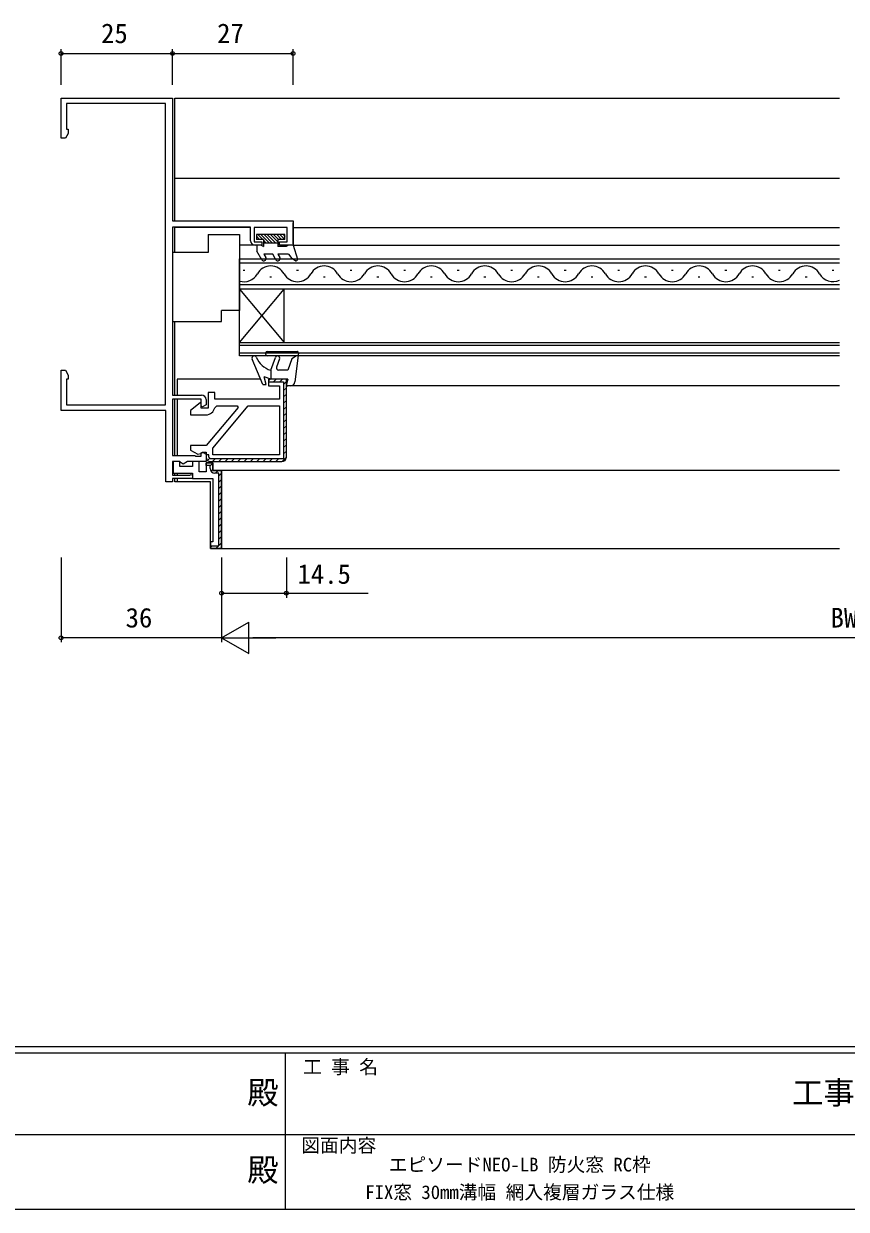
# Model space of a CAD drawing. Units: millimetres on the paper. Extents: x -397 to 397, y -282 to 282.
# Drawn here: x -67.5 to 116.9, y -282.1 to -16.3 of the extents above; entities that cross this region are included whole.
import ezdxf
from ezdxf.enums import TextEntityAlignment as Align

# ---------------------------------------------------------------- set-up
doc = ezdxf.new("R2010")
doc.units = ezdxf.units.MM
doc.layers.add('0-0_0', color=3, linetype='Continuous')
for name, color, linetype, lineweight in [('0-1_USER1', 2, 'Continuous', 9), ('0-2_YKK_ZWAK', 4, 'Continuous', 9), ('0-3_YKK_11', 7, 'Continuous', 9), ('0-4_YKK_12', 6, 'Continuous', 9), ('0-6_YKK_D', 7, 'Continuous', 9)]:
    doc.layers.add(name, color=color, linetype=linetype, lineweight=lineweight)
doc.styles.add('ＭＳ ゴシック', font='')
doc.styles.get('ＭＳ ゴシック').set_extended_font_data('MS Gothic')

msp = doc.modelspace()

# ---------------------------------------------------------------- linework, layer by layer
at = {"layer": '0-1_USER1'}
for p, q in [((-33.642, -60.503), (-33.642, -33.003)), ((-33.642, -33.003), (115.355, -33.003)), ((115.355, -51.016), (-33.642, -51.052)), ((-33.642, -67.603), (-33.642, -61.903)), ((-16.726, -61.994), (-33.642, -61.994)), ((-7.142, -62.003), (115.355, -61.999)), ((-15.642, -66.003), (-19.142, -66.003)), ((-7.142, -66.003), (115.355, -66.003)), ((-19.141, -75.803), (-19.141, -69.003)), ((-19.141, -69.003), (115.355, -69.003)), ((115.355, -70.003), (-19.141, -70.003)), ((-17.941, -71.643), (-18.341, -71.643)), ((-5.941, -71.643), (-6.341, -71.643)), ((6.059, -71.643), (5.659, -71.643)), ((18.059, -71.643), (17.659, -71.643)), ((30.059, -71.643), (29.659, -71.643)), ((42.059, -71.643), (41.659, -71.643)), ((54.059, -71.643), (53.659, -71.643)), ((66.059, -71.643), (65.659, -71.643)), ((78.059, -71.643), (77.659, -71.643)), ((90.059, -71.643), (89.659, -71.643)), ((102.059, -71.643), (101.659, -71.643)), ((114.059, -71.643), (113.659, -71.643)), ((-11.941, -73.163), (-12.341, -73.163)), ((0.059, -73.163), (-0.341, -73.163)), ((12.059, -73.163), (11.659, -73.163)), ((24.059, -73.163), (23.659, -73.163)), ((36.059, -73.163), (35.659, -73.163)), ((48.059, -73.163), (47.659, -73.163)), ((60.059, -73.163), (59.659, -73.163)), ((72.059, -73.163), (71.659, -73.163)), ((84.059, -73.163), (83.659, -73.163)), ((96.059, -73.163), (95.659, -73.163)), ((108.059, -73.163), (107.659, -73.163)), ((-19.141, -74.803), (115.355, -74.803)), ((-19.141, -87.803), (-19.141, -75.803)), ((-19.141, -87.803), (-9.141, -75.803)), ((-19.141, -75.803), (-9.141, -87.803)), ((115.355, -75.803), (-19.141, -75.803)), ((-9.141, -87.803), (-9.141, -75.803)), ((-33.642, -99.603), (-33.642, -83.103)), ((-19.141, -90.803), (-19.141, -87.803)), ((-19.141, -87.803), (115.355, -87.803)), ((115.355, -88.503), (-19.141, -88.503)), ((-19.141, -90.103), (115.355, -90.103)), ((115.355, -90.803), (-19.141, -90.803)), ((-14.439, -96.003), (-31.871, -96.003)), ((115.355, -97.503), (-8.642, -97.503)), ((-33.642, -113.103), (-33.642, -100.503)), ((-33.142, -100.503), (-33.142, -113.103)), ((115.355, -116.503), (-23.642, -116.503)), ((-33.642, -117.503), (-33.642, -117.093)), ((-33.642, -119.003), (-33.642, -118.303)), ((-25.642, -119.003), (-33.642, -119.003)), ((-33.142, -117.103), (-33.142, -117.503)), ((-33.142, -118.303), (-33.142, -119.003)), ((-25.642, -134.003), (-25.642, -119.003)), ((-25.642, -134.003), (115.355, -134.003))]:
    msp.add_line(p, q, dxfattribs=at)
msp.add_lwpolyline([(-14.439, -96.003), (-33.142, -96.003), (-33.142, -99.603)], dxfattribs=at)
for centre, start, end in [((-12.141, -74.079), 29.20254, 150.79746), ((-0.141, -74.079), 29.20254, 150.79746), ((11.859, -74.079), 29.20254, 150.79746), ((23.859, -74.079), 29.20254, 150.79746), ((35.859, -74.079), 29.20254, 150.79746), ((47.859, -74.079), 29.20254, 150.79746), ((59.859, -74.079), 29.20254, 150.79746), ((71.859, -74.079), 29.20254, 150.79746), ((83.859, -74.079), 29.20254, 150.79746), ((95.859, -74.079), 29.20254, 150.79746), ((107.859, -74.079), 29.20254, 150.79746), ((-18.141, -70.726), 253.08415, 330.79746), ((-6.141, -70.726), 209.20254, 330.79746), ((5.859, -70.726), 209.20254, 330.79746), ((17.859, -70.726), 209.20254, 330.79746), ((29.859, -70.726), 209.20254, 330.79746), ((41.859, -70.726), 209.20254, 330.79746), ((53.859, -70.726), 209.20254, 330.79746), ((65.859, -70.726), 209.20254, 330.79746), ((77.859, -70.726), 209.20254, 330.79746), ((89.859, -70.726), 209.20254, 330.79746), ((101.859, -70.726), 209.20254, 330.79746), ((113.859, -70.726), 209.20254, 295.8)]:
    msp.add_arc(centre, 3.437, start, end, dxfattribs=at)
at = {"layer": '0-2_YKK_ZWAK'}
for p, q in [((-26.142, -63.603), (-26.142, -67.603)), ((-15.346, -63.603), (-15.346, -64.703)), ((-8.946, -63.603), (-15.346, -63.603)), ((-15.031, -63.603), (-13.931, -64.703)), ((-14.324, -63.603), (-12.424, -65.503)), ((-13.617, -63.603), (-11.717, -65.503)), ((-12.91, -63.603), (-11.01, -65.503)), ((-12.203, -63.603), (-10.546, -65.26)), ((-11.496, -63.603), (-10.396, -64.703)), ((-10.789, -63.603), (-9.689, -64.703)), ((-10.082, -63.603), (-8.982, -64.703)), ((-9.375, -63.603), (-8.946, -64.031)), ((-8.946, -64.703), (-8.946, -63.603)), ((-15.346, -63.995), (-14.639, -64.703)), ((-13.746, -64.703), (-15.346, -64.703)), ((-14.265, -66.003), (-15.246, -66.003)), ((-15.246, -66.003), (-15.246, -67.303)), ((-14.265, -66.003), (-13.746, -66.303)), ((-13.746, -64.703), (-13.746, -66.303)), ((-13.746, -64.888), (-13.131, -65.503)), ((-10.546, -65.503), (-13.746, -65.503)), ((-8.946, -64.703), (-10.546, -64.703)), ((-10.546, -64.703), (-10.546, -66.303)), ((-8.665, -66.303), (-10.546, -66.303)), ((-8.146, -66.003), (-8.665, -66.303)), ((-7.146, -66.003), (-8.146, -66.003)), ((-7.146, -66.003), (-6.16, -69.112)), ((-14.12, -69.253), (-15.246, -67.303)), ((-13.687, -68.003), (-13.254, -68.753)), ((-11.7, -68.003), (-13.687, -68.003)), ((-10.979, -69.253), (-11.7, -68.003)), ((-10.546, -68.003), (-10.113, -68.753)), ((-8.146, -68.003), (-10.546, -68.003)), ((-8.146, -68.003), (-7.446, -68.972)), ((-6.596, -69.462), (-7.446, -68.972)), ((-23.142, -83.103), (-23.142, -80.603)), ((-13.242, -90.503), (-13.242, -90.103)), ((-12.942, -89.803), (-6.242, -89.803)), ((-5.944, -90.139), (-6.735, -96.624)), ((-13.942, -97.203), (-16.304, -91.494)), ((-6.327, -90.803), (-12.942, -90.803)), ((-12.142, -94.003), (-11.097, -91.132)), ((-10.157, -91.474), (-10.834, -93.332)), ((-7.404, -91.424), (-8.342, -94.003)), ((-6.327, -90.803), (-7.404, -91.424)), ((-13.142, -97.203), (-13.642, -95.503)), ((-12.142, -96.003), (-13.642, -95.503)), ((-12.142, -94.003), (-12.142, -96.003)), ((-8.342, -94.003), (-10.364, -94.003)), ((-13.942, -97.203), (-13.142, -97.203)), ((-8.342, -96.003), (-12.142, -96.003)), ((-8.342, -96.003), (-8.633, -97.128)), ((-7.728, -97.503), (-8.342, -97.503))]:
    msp.add_line(p, q, dxfattribs=at)
for points in [[(-26.142, -63.603), (-19.142, -63.603), (-19.142, -80.603), (-23.142, -80.603)], [(-26.142, -67.603), (-34.142, -67.603), (-34.142, -83.103), (-23.142, -83.103)]]:
    msp.add_lwpolyline(points, dxfattribs=at)
for centre, radius, start, end in [((-13.687, -69.003), 0.5, 209.99999, 29.99999), ((-10.546, -69.003), 0.5, 209.99999, 29.99999), ((-6.446, -69.203), 0.3, 239.99576, 17.58989), ((-12.942, -90.103), 0.3, 90, 180), ((-6.242, -90.103), 0.3, 353.0487, 90), ((-15.842, -91.303), 0.5, 22.50826, 202.47718), ((-10.761, -89.197), 5, 202.50826, 253.96605), ((-12.942, -90.503), 0.3, 180, 270), ((-10.627, -91.303), 0.5, 340, 160), ((-10.364, -93.503), 0.5, 160, 270), ((-8.342, -97.203), 0.3, 165.52249, 270), ((-7.728, -96.503), 1, 270, 353.0487)]:
    msp.add_arc(centre, radius, start, end, dxfattribs=at)
at = {"layer": '0-3_YKK_11'}
for p, q in [((-7.142, -65.703), (-7.142, -61.003)), ((-12.588, -96.277), (-12.368, -96.057)), ((-11.5, -96.603), (-10.9, -96.003)), ((-10.085, -96.603), (-9.485, -96.003)), ((-9.242, -97.174), (-8.642, -96.574)), ((-9.242, -98.588), (-8.642, -97.988)), ((-9.242, -100.002), (-8.642, -99.402)), ((-9.242, -101.416), (-8.642, -100.816)), ((-9.242, -102.831), (-8.642, -102.231)), ((-9.242, -104.245), (-8.642, -103.645)), ((-9.242, -105.659), (-8.642, -105.059)), ((-9.242, -107.073), (-8.642, -106.473)), ((-9.242, -108.487), (-8.642, -107.887)), ((-9.242, -109.902), (-8.642, -109.302)), ((-9.242, -111.316), (-8.642, -110.716)), ((-26.642, -113.159), (-26.485, -113.003)), ((-26.313, -114.244), (-25.887, -113.819)), ((-26.042, -113.503), (-26.042, -113.003)), ((-25.157, -114.503), (-24.557, -113.903)), ((-10.142, -113.003), (-25.142, -113.003)), ((-23.743, -114.503), (-23.143, -113.903)), ((-22.329, -114.503), (-21.729, -113.903)), ((-20.914, -114.503), (-20.314, -113.903)), ((-19.5, -114.503), (-18.9, -113.903)), ((-18.086, -114.503), (-17.486, -113.903)), ((-16.672, -114.503), (-16.072, -113.903)), ((-15.258, -114.503), (-14.658, -113.903)), ((-13.843, -114.503), (-13.243, -113.903)), ((-12.429, -114.503), (-11.829, -113.903)), ((-11.015, -114.503), (-10.415, -113.903)), ((-9.6, -114.502), (-8.643, -113.545)), ((-9.242, -112.73), (-8.642, -112.13)), ((-25.742, -115.476), (-25.254, -114.988)), ((-25.642, -114.503), (-9.642, -114.503)), ((-25.519, -116.667), (-25.086, -116.234)), ((-24.54, -117.103), (-23.94, -116.503)), ((-23.142, -116.503), (-23.142, -134.003)), ((-23.742, -117.719), (-23.142, -117.119)), ((-23.742, -119.133), (-23.142, -118.533)), ((-23.742, -120.547), (-23.142, -119.947)), ((-23.742, -121.962), (-23.142, -121.362)), ((-23.742, -123.376), (-23.142, -122.776)), ((-23.742, -124.79), (-23.142, -124.19)), ((-23.742, -126.204), (-23.142, -125.604)), ((-23.742, -127.618), (-23.142, -127.018)), ((-23.742, -129.033), (-23.142, -128.433)), ((-23.742, -130.447), (-23.142, -129.847)), ((-23.742, -131.861), (-23.142, -131.261)), ((-23.742, -133.275), (-23.142, -132.675)), ((-25.637, -133.756), (-25.284, -133.403)), ((-24.47, -134.003), (-23.87, -133.403))]:
    msp.add_line(p, q, dxfattribs=at)
for points in [[(-35.742, -101.803), (-35.742, -34.203), (-57.942, -34.203), (-57.942, -40.003), (-57.512, -40.003), (-57.512, -40.912), (-58.142, -42.003), (-59.142, -42.003), (-59.142, -33.003), (-34.142, -33.003), (-34.142, -60.503), (-7.142, -60.503), (-7.142, -66.003), (-10.142, -66.003), (-10.142, -65.203), (-8.442, -65.203), (-8.442, -62.003), (-15.842, -62.003), (-15.842, -65.203), (-14.142, -65.203), (-14.142, -66.003), (-15.642, -66.003)], [(-16.642, -65.003), (-16.642, -61.903), (-34.142, -61.903), (-34.142, -99.603), (-27.642, -99.603)], [(-26.642, -100.603), (-26.642, -101.787), (-27.442, -102.249), (-27.742, -102.076), (-27.742, -100.503), (-34.142, -100.503), (-34.142, -113.103), (-29.142, -113.103), (-28.942, -113.303), (-27.742, -113.303), (-27.742, -112.53), (-27.442, -112.356), (-26.642, -112.818), (-26.642, -114.503), (-30.823, -114.503), (-31.792, -115.062), (-32.242, -114.803), (-32.542, -114.503), (-34.142, -114.503), (-34.142, -117.503), (-30.242, -117.503), (-30.002, -117.383), (-29.642, -117.503), (-29.642, -118.303), (-34.142, -118.303), (-34.142, -119.003), (-35.642, -119.003), (-35.642, -103.003), (-59.142, -103.003), (-59.142, -94.003), (-58.142, -94.003), (-57.512, -95.094), (-57.512, -96.003), (-57.942, -96.003), (-57.942, -101.803), (-35.742, -101.803)], [(-8.642, -113.503), (-8.642, -96.003), (-12.642, -96.003), (-12.642, -97.503), (-10.142, -97.503), (-10.142, -100.503), (-24.642, -100.503), (-24.642, -99.003), (-26.142, -99.003), (-26.142, -102.503), (-27.742, -102.503), (-27.742, -101.399), (-27.986, -101.282), (-30.142, -103.003), (-30.142, -104.003), (-26.642, -104.003)], [(-12.642, -96.503), (-12.642, -96.603), (-9.242, -96.603), (-9.242, -113.903), (-25.642, -113.903), (-26.042, -113.503)], [(-24.683, -102.403), (-24.193, -102.003), (-19.626, -102.003), (-19.465, -102.349), (-26.642, -110.903), (-30.142, -110.903), (-30.142, -111.903), (-28.488, -112.838), (-27.809, -112.653), (-27.376, -112.403), (-26.642, -112.403), (-26.642, -113.503)], [(-26.042, -113.503), (-26.042, -113.003), (-26.642, -113.003), (-26.642, -113.503)], [(-25.742, -116.003), (-25.742, -115.403), (-26.642, -115.403), (-26.642, -114.803), (-25.142, -114.803), (-25.142, -116.503), (-23.142, -116.503)], [(-23.142, -134.003), (-25.642, -134.003), (-25.642, -133.403), (-23.742, -133.403), (-23.742, -117.103), (-24.642, -117.103)]]:
    msp.add_lwpolyline(points, dxfattribs=at)
for points in [[(-10.142, -113.003), (-25.142, -113.003), (-25.142, -111.449), (-17.216, -102.003), (-10.142, -102.003)], [(-23.142, -134.003), (-23.142, -116.503), (-25.142, -116.503), (-25.142, -114.803), (-26.642, -114.803), (-26.642, -116.803), (-28.142, -116.803), (-28.142, -114.503), (-29.642, -114.503), (-29.642, -115.603), (-32.542, -115.603), (-32.542, -114.503), (-34.042, -114.503), (-34.042, -117.103), (-29.642, -117.103), (-29.642, -118.303), (-25.142, -118.303), (-25.142, -132.503), (-25.642, -132.503), (-25.642, -134.003)]]:
    msp.add_lwpolyline(points, close=True, dxfattribs=at)
for centre, radius, start, end in [((-15.642, -65.003), 1, 180.00001, 269.99999), ((-27.642, -100.603), 1, 0.00001, 89.99999), ((-26.642, -102.003), 2, 270.00001, 348.46303), ((-25.642, -113.503), 1, 180.00001, 269.99999), ((-9.642, -113.503), 1, 270.00001, 359.99999), ((-24.642, -116.003), 1.1, 180, 270)]:
    msp.add_arc(centre, radius, start, end, dxfattribs=at)
at = {"layer": '0-4_YKK_12'}
for p, q in [((-59.142, -30.003), (-59.142, -22.003)), ((-59.142, -23.003), (-34.142, -23.003)), ((-34.142, -30.003), (-34.142, -22.003)), ((-34.142, -30.003), (-34.142, -22.003)), ((-34.142, -23.003), (-7.142, -23.003)), ((-7.142, -30.003), (-7.142, -22.003)), ((-59.142, -136.003), (-59.142, -155.003)), ((-23.142, -136.003), (-23.142, -155.003)), ((-23.142, -136.003), (-23.142, -155.003)), ((-23.142, -136.003), (-23.142, -145.003)), ((-8.642, -136.003), (-8.642, -145.003)), ((-23.142, -154.003), (-17.08, -150.503)), ((-17.08, -157.503), (-17.08, -150.503)), ((-23.142, -154.003), (-59.142, -154.003)), ((-23.142, -154.003), (-17.08, -157.503)), ((-23.142, -154.003), (-11.018, -154.003)), ((249.858, -154.003), (-16.142, -154.003))]:
    msp.add_line(p, q, dxfattribs=at)
msp.add_lwpolyline([(-23.142, -144.003), (-8.642, -144.003), (9.698, -144.003)], dxfattribs=at)
for centre in [(-59.142, -23.003), (-34.142, -23.003), (-34.142, -23.003), (-7.142, -23.003), (-23.142, -144.003), (-8.642, -144.003), (-59.142, -154.003)]:
    msp.add_circle(centre, 0.425, dxfattribs=at)
at = {"layer": '0-6_YKK_D'}
for p, q in [((376.092, -245.7), (-393.908, -245.7)), ((338.292, -247.1), (-393.908, -247.1)), ((-8.908, -247.1), (-8.908, -282.1)), ((-136.308, -265.299), (-7.508, -265.299)), ((-7.508, -265.299), (121.292, -265.299)), ((-393.908, -282.1), (338.292, -282.1))]:
    msp.add_line(p, q, dxfattribs=at)

# ---------------------------------------------------------------- texts
at = {"layer": '0-0_0', "style": 'ＭＳ ゴシック'}
for s, p in [('エピソードNEO-LB 防火窓 RC枠 ', (14.309, -274.549)), ('FIX窓 30mm溝幅 網入複層ガラス仕様 ', (9.049, -280.725))]:
    msp.add_text(s, height=3.079, dxfattribs=at).set_placement(p, align=Align.BOTTOM_LEFT)
at = {"layer": '0-4_YKK_12', "style": 'ＭＳ ゴシック'}
for s, p in [('25', (-50.162, -22.003)), ('27', (-24.162, -22.003)), ('14.5', (-6.142, -143.203)), ('36', (-44.662, -153.003)), ('BW', (113.338, -153.003))]:
    msp.add_text(s, height=4.399, dxfattribs=at).set_placement(p, align=Align.BOTTOM_LEFT)
at = {"layer": '0-6_YKK_D', "style": 'ＭＳ ゴシック'}
for s, height, p in [('工 事 名', 3.079, (-4.896, -252.633)), ('殿', 5.132, (-17.39, -260.056)), ('工事', 5.132, (104.723, -260.056)), ('図面内容', 3.079, (-5.291, -270.248)), ('殿', 5.132, (-17.39, -277.378))]:
    msp.add_text(s, height=height, dxfattribs=at).set_placement(p, align=Align.BOTTOM_LEFT)

doc.saveas('drawing.dxf')
